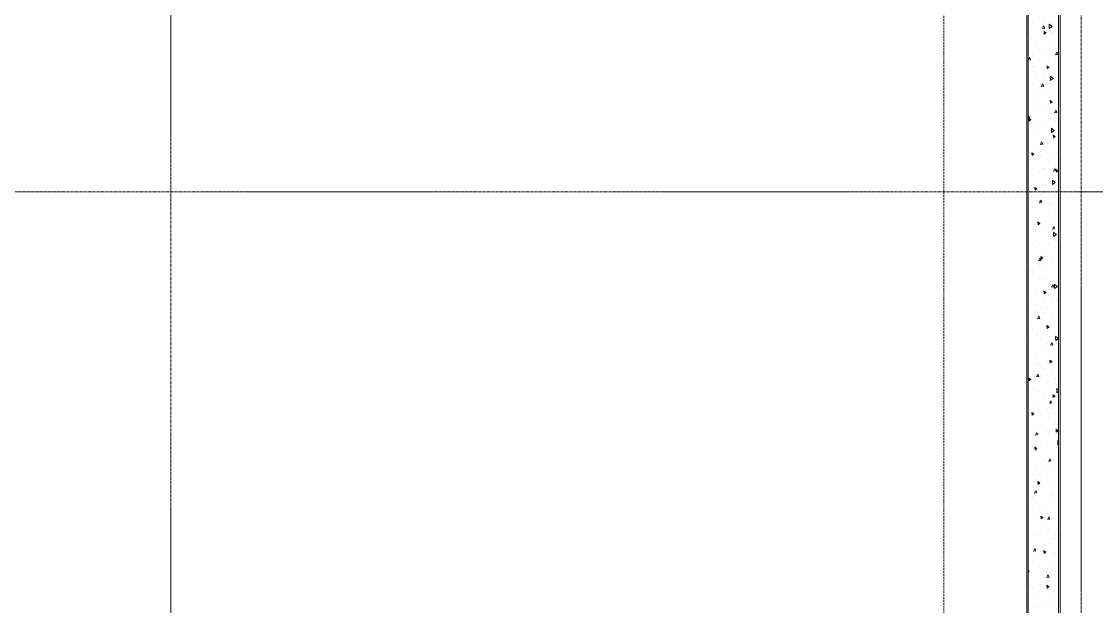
# Model space of a CAD drawing. Header units: millimetres. Extents: x 470010 to 1231400, y -134005 to 421770.
# Drawn here: x 845140 to 852223, y 139180 to 143036 of the extents above; entities that cross this region are included whole.
import ezdxf
from ezdxf.enums import TextEntityAlignment as Align

# ---------------------------------------------------------------- set-up
doc = ezdxf.new("R2010")
doc.units = ezdxf.units.MM
doc.linetypes.add('CENTER2', pattern=[28.575, 19.05, -3.175, 3.175, -3.175])
doc.linetypes.add('DASHED', pattern=[19.05, 12.7, -6.35])
doc.layers.get('Defpoints').update_dxf_attribs({"color": 140})
doc.layers.add('АР_Делит', color=120, linetype='Continuous', lineweight=0, plot=False)
for name, color, linetype, lineweight in [('АР_Стены ПЕНОблок', 52, 'Continuous', 20), ('АР_Тонкая', 254, 'Continuous', 5), ('АР_Штриховка', 8, 'Continuous', 0)]:
    doc.layers.add(name, color=color, linetype=linetype, lineweight=lineweight)
doc.layers.add('РД_Оси_100', color=7, linetype='Continuous', lineweight=0, true_color=0x525252)
doc.styles.add('style1', font='ARIALN.TTF')

# ---------------------------------------------------------------- blocks, each defined once
blk = doc.blocks.new('СОШ_2200_АР_ОСИ_М100_28.05.24')
at = {"layer": 'АР_Делит', "color": 251, "linetype": 'DASHED', "true_color": 0x636466}
blk.add_lwpolyline([(114955, 135155), (114955, -355), (93595.036, -355), (93595.036, 13855), (94145, 13855), (94145, 68320), (66055, 68320), (66055, 13857.73), (83455, 13857.73), (83455, -355), (45245, -355), (45245, 13145), (44695, 13145), (44695, 26755), (45245, 26755), (45245, 68320), (20455, 68320), (20455, 26755), (27955, 26755), (27955, 13145), (-355, 13145), (-355, 100855)], dxfattribs=at)
at = {"layer": 'РД_Оси_100', "color": 251, "linetype": 'CENTER2', "true_color": 0x636466}
for p, q in [((39600, -6155), (39600, 139938.679)), ((71363.995, 19200), (33000, 19200))]:
    blk.add_line(p, q, dxfattribs=at)
blk.add_lwpolyline([(45530, 139938.679), (45600, 139538.679), (45600, -6163.457)], dxfattribs=at)
blk = doc.blocks.new('A$C9108343f')
at = {"layer": 'АР_Стены ПЕНОблок', "color": 18, "linetype": 'Continuous', "lineweight": 20, "true_color": 0x000000}
for p, q in [((186054.1, 244129.5), (186054.1, 236979.5)), ((186254.1, 236979.5), (186254.1, 244129.5))]:
    blk.add_line(p, q, dxfattribs=at)
at = {"layer": 'АР_Тонкая', "color": 18, "linetype": 'Continuous', "lineweight": 0, "true_color": 0x000000}
for p, q in [((186044.1, 244129.5), (186044.1, 236979.5)), ((186054.1, 236979.5), (186054.1, 244129.5)), ((186254.1, 244129.5), (186254.1, 236979.5)), ((186264.1, 236979.5), (186264.1, 244129.5))]:
    blk.add_line(p, q, dxfattribs=at)
at = {"layer": 'АР_Штриховка', "color": 18, "linetype": 'Continuous', "lineweight": 0, "true_color": 0x000000}
for p, q in [((186081, 243386), (186081, 243386)), ((186152.2, 243386), (186152.2, 243386)), ((186211.3, 243368.9), (186192.3, 243383.9)), ((186193, 243355.5), (186192.4, 243384.1)), ((186203.1, 243396.3), (186203.1, 243396.3)), ((186071, 243340.7), (186071, 243340.7)), ((186147.7, 243356.3), (186155.4, 243373.7)), ((186147.7, 243356.2), (186162.7, 243359.1)), ((186147.8, 243316.5), (186147.8, 243316.5)), ((186162.7, 243359.1), (186155.5, 243373.6)), ((186171.3, 243328.2), (186158, 243337.4)), ((186160.2, 243319.2), (186158.5, 243338.2)), ((186160.2, 243319.2), (186171.8, 243329)), ((186192.6, 243355.7), (186211.1, 243369.2)), ((186209.7, 243330.3), (186209.7, 243330.3)), ((186209.8, 243324), (186209.8, 243324)), ((186073, 243283.7), (186073, 243283.7)), ((186104.6, 243267.9), (186104.6, 243267.9)), ((186109.8, 243238.4), (186109.8, 243238.4)), ((186226.6, 243278.2), (186226.6, 243278.2)), ((186054.7, 243147.5), (186062.5, 243164.9)), ((186069.7, 243150.3), (186062.5, 243164.8)), ((186130.6, 243221.8), (186130.6, 243221.8)), ((186170.7, 243226.1), (186170.7, 243226.1)), ((186203.3, 243189.5), (186203.3, 243189.5)), ((186234.2, 243182.4), (186242, 243199.8)), ((186234.3, 243182.3), (186249.2, 243185.2)), ((186249.2, 243185.2), (186242, 243199.7)), ((186253.2, 243229.7), (186253.2, 243229.7)), ((186054.7, 243147.4), (186069.7, 243150.3)), ((186084, 243103.4), (186084, 243103.4)), ((186103.4, 243097.7), (186103.4, 243097.7)), ((186128.1, 243149.9), (186128.1, 243149.9)), ((186166.4, 243107), (186166.4, 243107)), ((186191.2, 243100.4), (186177.9, 243109.6)), ((186180.1, 243091.5), (186178.4, 243110.4)), ((186180.1, 243091.5), (186191.8, 243101.3)), ((186188.2, 243159.8), (186188.2, 243159.8)), ((186245.8, 243097.8), (186245.8, 243097.8)), ((186250.2, 243160.1), (186250.2, 243160.1)), ((186069.1, 243072.9), (186069.1, 243072.9)), ((186108.6, 243054.9), (186108.6, 243054.9)), ((186151.7, 243031.8), (186151.7, 243031.8)), ((186218.4, 243026), (186199.3, 243041.1)), ((186200.1, 243012.7), (186199.5, 243041.3)), ((186199.7, 243012.9), (186218.2, 243026.3)), ((186079.7, 242984.3), (186079.7, 242984.3)), ((186092.7, 242954.8), (186092.7, 242954.8)), ((186141.3, 242973.5), (186149, 242990.9)), ((186141.3, 242973.5), (186156.2, 242976.4)), ((186156.2, 242976.4), (186149, 242990.9)), ((186160.2, 242970.9), (186160.2, 242970.9)), ((186166.2, 242993), (186166.2, 242993)), ((186211.1, 242990), (186211.1, 242990)), ((186222.2, 242984.7), (186222.2, 242984.7)), ((186086.4, 242886.2), (186086.4, 242886.2)), ((186122.3, 242892.8), (186122.3, 242892.8)), ((186175.3, 242913.7), (186175.3, 242913.7)), ((186211.1, 242872.7), (186197.8, 242881.9)), ((186200, 242863.7), (186198.4, 242882.7)), ((186223.8, 242931), (186223.8, 242931)), ((186060.3, 242879.1), (186060.3, 242879.1)), ((186116.3, 242836.7), (186116.3, 242836.7)), ((186124.4, 242867.3), (186124.4, 242867.3)), ((186144, 242824.2), (186144, 242824.2)), ((186200, 242863.7), (186211.7, 242873.5)), ((186215.8, 242843.9), (186215.8, 242843.9)), ((186227.8, 242799.6), (186235.5, 242817)), ((186242.8, 242802.4), (186235.6, 242816.9)), ((186054.1, 242777.9), (186056, 242782.1)), ((186054.1, 242765.8), (186063.3, 242767.5)), ((186063.2, 242767.5), (186056, 242782)), ((186071, 242755.2), (186057.7, 242764.3)), ((186059.9, 242746.2), (186058.3, 242765.2)), ((186059.9, 242746.2), (186071.6, 242756)), ((186077.2, 242785.8), (186077.2, 242785.8)), ((186115.8, 242752.1), (186115.8, 242752.1)), ((186198.9, 242795.6), (186198.9, 242795.6)), ((186201.6, 242762.3), (186201.6, 242762.3)), ((186224.1, 242752.7), (186224.1, 242752.7)), ((186227.8, 242799.5), (186242.8, 242802.4)), ((186064.8, 242722), (186064.8, 242722)), ((186100.8, 242667.7), (186100.8, 242667.7)), ((186139.8, 242718.6), (186139.8, 242718.6)), ((186225.5, 242683.2), (186206.4, 242698.3)), ((186207.2, 242669.9), (186206.6, 242698.5)), ((186206.8, 242670), (186225.2, 242683.5)), ((186222.5, 242677.5), (186222.5, 242677.5)), ((186122.4, 242660), (186122.4, 242660)), ((186134.8, 242590.8), (186142.6, 242608.2)), ((186137.3, 242630), (186137.3, 242630)), ((186149.8, 242593.6), (186142.6, 242608.1)), ((186163.4, 242600.5), (186163.4, 242600.5)), ((186172.6, 242625.3), (186172.6, 242625.3)), ((186180, 242598.1), (186180, 242598.1)), ((186231.1, 242645), (186217.7, 242654.2)), ((186219.9, 242636), (186218.3, 242655)), ((186219.8, 242633.6), (186219.8, 242633.6)), ((186219.9, 242636), (186231.6, 242645.8)), ((186234.6, 242639.1), (186234.6, 242639.1)), ((186072.7, 242533.5), (186072.7, 242533.5)), ((186091, 242527.4), (186077.6, 242536.6)), ((186079.8, 242518.4), (186078.2, 242537.4)), ((186079.9, 242518.4), (186091.5, 242528.2)), ((186124.4, 242549.6), (186124.4, 242549.6)), ((186134.7, 242547.2), (186134.7, 242547.2)), ((186134.8, 242590.7), (186149.8, 242593.6)), ((186237.6, 242536.1), (186237.6, 242536.1)), ((186246.1, 242559.4), (186246.1, 242559.4)), ((186100.4, 242493.2), (186100.4, 242493.2)), ((186133, 242510.9), (186133, 242510.9)), ((186187, 242482.4), (186187, 242482.4)), ((186228.2, 242498.3), (186228.2, 242498.3)), ((186056.8, 242384.7), (186054.1, 242390.1)), ((186054.1, 242384.2), (186056.8, 242384.7)), ((186128.3, 242406.5), (186128.3, 242406.5)), ((186148, 242431.6), (186148, 242431.6)), ((186158, 242431.2), (186158, 242431.2)), ((186177.7, 242393.9), (186177.7, 242393.9)), ((186221.4, 242416.8), (186229.1, 242434.2)), ((186221.4, 242416.7), (186236.3, 242419.6)), ((186236.3, 242419.6), (186229.1, 242434.1)), ((186251, 242417.2), (186237.7, 242426.4)), ((186239.9, 242408.3), (186238.2, 242427.3)), ((186239.9, 242408.3), (186251.5, 242418.1)), ((186078.2, 242324.5), (186078.2, 242324.5)), ((186171.6, 242313.5), (186171.6, 242313.5)), ((186210.6, 242364.4), (186210.6, 242364.4)), ((186232.6, 242340.4), (186213.5, 242355.5)), ((186214.2, 242327.1), (186213.7, 242355.6)), ((186213.9, 242327.2), (186232.3, 242340.7)), ((186215.6, 242369.3), (186215.6, 242369.3)), ((186091, 242271.2), (186091, 242271.2)), ((186110.9, 242299.7), (186097.6, 242308.9)), ((186099.8, 242290.7), (186098.1, 242309.7)), ((186099.8, 242290.7), (186111.4, 242300.5)), ((186135.8, 242262.5), (186135.8, 242262.5)), ((186185.1, 242279.7), (186185.1, 242279.7)), ((186234.2, 242246.3), (186234.2, 242246.3)), ((186247.1, 242293.5), (186247.1, 242293.5)), ((186073.1, 242185.1), (186073.1, 242185.1)), ((186085.1, 242187.9), (186085.1, 242187.9)), ((186128.4, 242208), (186136.1, 242225.4)), ((186128.4, 242207.9), (186143.4, 242210.8)), ((186143.3, 242210.8), (186136.1, 242225.3)), ((186147.1, 242201.6), (186147.1, 242201.6)), ((186193.4, 242200.5), (186193.4, 242200.5)), ((186195.2, 242195.4), (186195.2, 242195.4)), ((186056.6, 242160.3), (186056.6, 242160.3)), ((186190.7, 242156.6), (186190.7, 242156.6)), ((186240.6, 242152.7), (186240.6, 242152.7)), ((186251, 242138.6), (186251, 242138.6)), ((186096.7, 242067), (186096.7, 242067)), ((186103.9, 242033.9), (186103.9, 242033.9)), ((186114.2, 242098.3), (186114.2, 242098.3)), ((186130.8, 242072), (186117.5, 242081.1)), ((186119.7, 242063), (186118, 242082)), ((186119.7, 242063), (186131.4, 242072.8)), ((186140.7, 242060.9), (186140.7, 242060.9)), ((186171.8, 242036.3), (186171.8, 242036.3)), ((186186.4, 242037.5), (186186.4, 242037.5)), ((186214.9, 242034), (186222.7, 242051.4)), ((186214.9, 242034), (186229.9, 242036.9)), ((186218.8, 242077.3), (186218.8, 242077.3)), ((186229.9, 242036.9), (186222.7, 242051.4)), ((186239.6, 241997.6), (186220.6, 242012.6)), ((186221.3, 241984.2), (186220.7, 242012.8)), ((186221, 241984.4), (186239.4, 241997.9)), ((186229.4, 241974.4), (186229.4, 241974.4)), ((186242.3, 241959.2), (186242.3, 241959.2)), ((186092.2, 241931.5), (186092.2, 241931.5)), ((186099.7, 241914.8), (186099.7, 241914.8)), ((186120.3, 241948.9), (186120.3, 241948.9)), ((186197.5, 241934.1), (186197.5, 241934.1)), ((186231.1, 241920.5), (186231.1, 241920.5)), ((186061.2, 241872), (186061.2, 241872)), ((186097.6, 241842.3), (186097.6, 241842.3)), ((186121.9, 241825.2), (186129.7, 241842.6)), ((186122, 241825.1), (186136.9, 241828)), ((186136.9, 241828), (186129.7, 241842.5)), ((186150.7, 241844.2), (186137.4, 241853.4)), ((186139.6, 241835.3), (186138, 241854.2)), ((186139.6, 241835.3), (186151.3, 241845)), ((186143.8, 241830.8), (186143.8, 241830.8)), ((186149.8, 241869.5), (186149.8, 241869.5)), ((186159.6, 241856), (186159.6, 241856)), ((186059.6, 241764.2), (186059.6, 241764.2)), ((186070, 241762.8), (186070, 241762.8)), ((186084.8, 241753.9), (186084.8, 241753.9)), ((186144.3, 241797.8), (186144.3, 241797.8)), ((186207.4, 241807.5), (186207.4, 241807.5)), ((186253.1, 241807.1), (186253.1, 241807.1)), ((186127.6, 241700.8), (186127.6, 241700.8)), ((186153.1, 241715.3), (186153.1, 241715.3)), ((186167.4, 241712.8), (186167.4, 241712.8)), ((186244.1, 241683.2), (186244.1, 241683.2)), ((186057.6, 241675.1), (186057.6, 241675.1)), ((186108.4, 241635.8), (186108.4, 241635.8)), ((186170.7, 241616.5), (186157.3, 241625.7)), ((186159.5, 241607.5), (186157.9, 241626.5)), ((186159.5, 241607.5), (186171.2, 241617.3)), ((186185.2, 241638.8), (186185.2, 241638.8)), ((186208.5, 241651.3), (186216.2, 241668.7)), ((186208.5, 241651.2), (186223.5, 241654.1)), ((186223.4, 241654.1), (186216.2, 241668.6)), ((186246.7, 241654.7), (186227.7, 241669.8)), ((186228.4, 241641.4), (186227.8, 241670)), ((186228.1, 241641.5), (186246.5, 241655)), ((186069.3, 241584.9), (186069.3, 241584.9)), ((186106, 241536.6), (186106, 241536.6)), ((186157.3, 241560.5), (186157.3, 241560.5)), ((186191, 241594.7), (186191, 241594.7)), ((186209.9, 241588.5), (186209.9, 241588.5)), ((186239.8, 241564.1), (186239.8, 241564.1)), ((186242.8, 241576.8), (186242.8, 241576.8)), ((186092.9, 241466.8), (186092.9, 241466.8)), ((186110, 241496.7), (186110, 241496.7)), ((186132, 241517.7), (186132, 241517.7)), ((186163.6, 241474.6), (186163.6, 241474.6)), ((186172, 241510.4), (186172, 241510.4)), ((186214.6, 241476.6), (186214.6, 241476.6)), ((186070.6, 241437.8), (186070.6, 241437.8)), ((186072.1, 241418.6), (186072.1, 241418.6)), ((186115.5, 241442.4), (186123.2, 241459.8)), ((186115.5, 241442.3), (186130.5, 241445.3)), ((186130.5, 241445.2), (186123.2, 241459.7)), ((186153, 241441.4), (186153, 241441.4)), ((186155.5, 241399.6), (186155.5, 241399.6)), ((186190.6, 241388.8), (186177.3, 241398)), ((186179.5, 241379.8), (186177.8, 241398.8)), ((186221.2, 241412.6), (186221.2, 241412.6)), ((186084, 241369.8), (186084, 241369.8)), ((186116.5, 241348.7), (186116.5, 241348.7)), ((186165.6, 241369.6), (186165.6, 241369.6)), ((186179.5, 241379.8), (186191.1, 241389.6)), ((186197.7, 241324.4), (186197.7, 241324.4)), ((186253.8, 241311.9), (186234.8, 241327)), ((186235.5, 241298.6), (186234.9, 241327.2)), ((186238.2, 241358.5), (186238.2, 241358.5)), ((186065.7, 241277.8), (186065.7, 241277.8)), ((186066.3, 241318.6), (186066.3, 241318.6)), ((186141.6, 241307.8), (186141.6, 241307.8)), ((186179.1, 241281.5), (186179.1, 241281.5)), ((186202, 241268.5), (186209.8, 241285.9)), ((186202.1, 241268.4), (186217, 241271.3)), ((186217, 241271.3), (186209.8, 241285.8)), ((186235.1, 241298.7), (186253.6, 241312.2)), ((186061.8, 241201), (186061.8, 241201)), ((186110.9, 241201.7), (186110.9, 241201.7)), ((186140.1, 241230.6), (186140.1, 241230.6)), ((186199.2, 241245.8), (186199.2, 241245.8)), ((186222.4, 241242.9), (186222.4, 241242.9)), ((186119.4, 241139.1), (186119.4, 241139.1)), ((186122.5, 241151.1), (186122.5, 241151.1)), ((186163.7, 241112.6), (186163.7, 241112.6)), ((186184.4, 241164.8), (186184.4, 241164.8)), ((186210.5, 241161), (186197.2, 241170.2)), ((186199.4, 241152.1), (186197.7, 241171)), ((186199.4, 241152.1), (186211.1, 241161.9)), ((186202.7, 241163.4), (186202.7, 241163.4)), ((186070.4, 241043.5), (186057.1, 241052.7)), ((186059.3, 241034.5), (186057.6, 241053.5)), ((186059.3, 241034.5), (186071, 241044.3)), ((186084.5, 241073), (186084.5, 241073)), ((186109.1, 241059.6), (186116.8, 241077)), ((186109.1, 241059.6), (186124, 241062.5)), ((186124, 241062.5), (186116.8, 241077)), ((186177, 241077.1), (186177, 241077.1)), ((186210.7, 241087.1), (186210.7, 241087.1)), ((186226.3, 241045.3), (186226.3, 241045.3)), ((186065.2, 240984.2), (186065.2, 240984.2)), ((186097.8, 240974.9), (186097.8, 240974.9)), ((186178, 241024), (186178, 241024)), ((186187.3, 240994.5), (186187.3, 240994.5)), ((186206.4, 240967.9), (186206.4, 240967.9)), ((186234.6, 241015.1), (186234.6, 241015.1)), ((186254.1, 240974.4), (186241.9, 240984.2)), ((186242.6, 240955.8), (186242, 240984.3)), ((186078.1, 240932.2), (186078.1, 240932.2)), ((186123.9, 240964.3), (186123.9, 240964.3)), ((186155.4, 240912.9), (186155.4, 240912.9)), ((186195.6, 240885.7), (186203.3, 240903.1)), ((186210.6, 240888.5), (186203.3, 240903)), ((186230.4, 240933.3), (186217.1, 240942.5)), ((186219.3, 240924.3), (186217.6, 240943.3)), ((186219.3, 240924.3), (186231, 240934.1)), ((186234.8, 240897.3), (186234.8, 240897.3)), ((186242.2, 240955.9), (186254.1, 240964.6)), ((186249.9, 240927.3), (186249.9, 240927.3)), ((186079.2, 240806.8), (186077.6, 240825.8)), ((186088.8, 240866.1), (186088.8, 240866.1)), ((186119.6, 240845.2), (186119.6, 240845.2)), ((186195.6, 240885.6), (186210.6, 240888.5)), ((186210.9, 240876.4), (186210.9, 240876.4)), ((186213, 240850.9), (186213, 240850.9)), ((186251.1, 240851), (186251.1, 240851)), ((186075.9, 240808), (186075.9, 240808)), ((186090.3, 240815.8), (186077, 240824.9)), ((186079.2, 240806.8), (186090.9, 240816.6)), ((186134.9, 240805.5), (186134.9, 240805.5)), ((186196.9, 240819.2), (186196.9, 240819.2)), ((186234.5, 240758.3), (186234.5, 240758.3)), ((186097, 240727.4), (186097, 240727.4)), ((186102.6, 240676.9), (186110.4, 240694.3)), ((186117.6, 240679.7), (186110.4, 240694.2)), ((186112.4, 240748), (186112.4, 240748)), ((186133.5, 240746.1), (186133.5, 240746.1)), ((186164.3, 240728.2), (186164.3, 240728.2)), ((186191.1, 240684.1), (186191.1, 240684.1)), ((186250.4, 240705.6), (186237, 240714.8)), ((186239.2, 240696.6), (186237.6, 240715.6)), ((186239.2, 240696.6), (186250.9, 240706.4)), ((186102.6, 240676.8), (186117.6, 240679.7)), ((186136, 240629.9), (186136, 240629.9)), ((186190.5, 240678.4), (186190.5, 240678.4)), ((186248.7, 240622.1), (186248.7, 240622.1)), ((186254.1, 240637.2), (186248.9, 240641.3)), ((186249.7, 240612.9), (186249.1, 240641.5)), ((186249.3, 240613.1), (186254.1, 240616.6)), ((186076.9, 240553), (186076.9, 240553)), ((186077.6, 240605.5), (186077.6, 240605.5)), ((186090.5, 240586.6), (186090.5, 240586.6)), ((186110.3, 240588), (186096.9, 240597.2)), ((186099.1, 240579.1), (186097.5, 240598)), ((186099.1, 240579), (186110.8, 240588.8)), ((186111.2, 240577.3), (186111.2, 240577.3)), ((186247.3, 240551.7), (186247.3, 240551.7)), ((186159.5, 240511.8), (186159.5, 240511.8)), ((186168.8, 240515.4), (186168.8, 240515.4)), ((186177.3, 240490.9), (186177.3, 240490.9)), ((186189.2, 240502.9), (186196.9, 240520.3)), ((186189.2, 240502.8), (186204.1, 240505.8)), ((186204.1, 240505.7), (186196.9, 240520.2)), ((186209.3, 240473.6), (186209.3, 240473.6)), ((186089.6, 240413.1), (186089.6, 240413.1)), ((186100.5, 240434.9), (186100.5, 240434.9)), ((186147.3, 240459.9), (186147.3, 240459.9)), ((186226.5, 240453.4), (186226.5, 240453.4)), ((186061.4, 240384), (186061.4, 240384)), ((186090.5, 240368.2), (186090.5, 240368.2)), ((186109.4, 240381.8), (186109.4, 240381.8)), ((186130.2, 240360.3), (186116.9, 240369.5)), ((186119.1, 240351.3), (186117.4, 240370.3)), ((186119.1, 240351.3), (186130.7, 240361.1)), ((186147.2, 240351.2), (186147.2, 240351.2)), ((186173, 240371.8), (186173, 240371.8)), ((186183.1, 240393.8), (186183.1, 240393.8)), ((186202.9, 240332.8), (186202.9, 240332.8)), ((186085, 240265.9), (186085, 240265.9)), ((186096.2, 240294.1), (186103.9, 240311.5)), ((186096.2, 240294), (186111.2, 240296.9)), ((186111.1, 240296.9), (186103.9, 240311.4)), ((186124.1, 240316.8), (186124.1, 240316.8)), ((186204.8, 240289.2), (186204.8, 240289.2)), ((186206.7, 240275.7), (186206.7, 240275.7)), ((186067.7, 240246.3), (186067.7, 240246.3)), ((186086.3, 240249.1), (186086.3, 240249.1)), ((186103, 240241), (186103, 240241)), ((186147.7, 240198.7), (186147.7, 240198.7)), ((186217.7, 240254.8), (186217.7, 240254.8)), ((186108.6, 240147.8), (186108.6, 240147.8)), ((186125.3, 240184.3), (186125.3, 240184.3)), ((186130.9, 240132.1), (186130.9, 240132.1)), ((186150.1, 240132.6), (186136.8, 240141.8)), ((186139, 240123.6), (186137.3, 240142.6)), ((186139, 240123.6), (186150.7, 240133.4)), ((186182.7, 240120.1), (186190.5, 240137.5)), ((186182.7, 240120.1), (186197.7, 240123)), ((186182.9, 240122.4), (186182.9, 240122.4)), ((186197.7, 240123), (186190.5, 240137.5)), ((186221.8, 240128), (186221.8, 240128)), ((186230.3, 240157.6), (186230.3, 240157.6)), ((186159.8, 240114.2), (186159.8, 240114.2)), ((186171.3, 240080.6), (186171.3, 240080.6)), ((186240.5, 240060.4), (186240.5, 240060.4)), ((186059.8, 240022.4), (186059.8, 240022.4)), ((186103.1, 240015.6), (186103.1, 240015.6)), ((186121.8, 240036.2), (186121.8, 240036.2)), ((186132.2, 240029.7), (186132.2, 240029.7)), ((186215.3, 239987.2), (186215.3, 239987.2)), ((186230.7, 240017.5), (186230.7, 240017.5)), ((186253.9, 240039.5), (186253.9, 240039.5)), ((186089.7, 239911.3), (186097.5, 239928.7)), ((186089.8, 239911.2), (186104.7, 239914.1)), ((186104.7, 239914.1), (186097.5, 239928.6)), ((186155.8, 239911.6), (186155.8, 239911.6)), ((186170, 239904.8), (186156.7, 239914)), ((186158.9, 239895.9), (186157.3, 239914.8)), ((186158.9, 239895.9), (186170.6, 239905.7)), ((186160.7, 239953.6), (186160.7, 239953.6)), ((186194.8, 239962.5), (186194.8, 239962.5)), ((186081.4, 239851.4), (186081.4, 239851.4)), ((186115.4, 239895.4), (186115.4, 239895.4)), ((186143.9, 239894.8), (186143.9, 239894.8)), ((186218.3, 239891.7), (186218.3, 239891.7)), ((186218.4, 239844.4), (186218.4, 239844.4)), ((186226.4, 239898.4), (186226.4, 239898.4)), ((186060.7, 239778.6), (186054.1, 239783.9)), ((186054.1, 239774.3), (186060.5, 239779)), ((186057.2, 239772.1), (186057.2, 239772.1)), ((186057.3, 239783.3), (186057.3, 239783.3)), ((186139, 239789.4), (186139, 239789.4)), ((186139.6, 239775.7), (186139.6, 239775.7)), ((186172.2, 239768.6), (186172.2, 239768.6)), ((186179.4, 239793.5), (186179.4, 239793.5)), ((186234.2, 239782.4), (186234.2, 239782.4)), ((186176.3, 239737.4), (186184, 239754.8)), ((186176.3, 239737.3), (186191.3, 239740.2)), ((186191.2, 239740.2), (186184, 239754.7)), ((186196.6, 239727.5), (186196.6, 239727.5)), ((186242, 239726.3), (186242, 239726.3)), ((186059.5, 239684.6), (186059.5, 239684.6)), ((186072.3, 239676.8), (186072.3, 239676.8)), ((186080.9, 239665.2), (186080.9, 239665.2)), ((186117.1, 239622.6), (186117.1, 239622.6)), ((186134.3, 239690.6), (186134.3, 239690.6)), ((186190, 239677.1), (186176.6, 239686.3)), ((186178.8, 239668.1), (186177.2, 239687.1)), ((186178.8, 239668.1), (186190.5, 239677.9)), ((186184.3, 239658.7), (186184.3, 239658.7)), ((186203, 239675.5), (186203, 239675.5)), ((186227.8, 239641.6), (186227.8, 239641.6)), ((186174.7, 239560.6), (186174.7, 239560.6)), ((186226.6, 239557.4), (186226.6, 239557.4)), ((186104.5, 239547.1), (186104.5, 239547.1)), ((186127.8, 239549.8), (186127.8, 239549.8))]:
    blk.add_line(p, q, dxfattribs=at)
at = {"layer": 'РД_Оси_100'}
blk.add_blockref('СОШ_2200_АР_ОСИ_М100_28.05.24', (140804.1, 223079.5), dxfattribs=at)
at = {"layer": 'Defpoints', "color": 18, "true_color": 0x000000, "style": 'style1'}
for p in [(143949.3, 316089.1), (143975, 281639.5), (143890.4, 273244.7), (143840, 264276.8), (143967.8, 254892.4), (12252, 104178.1), (12382.6, 96023.1)]:
    blk.add_attdef('АР-ПОМЕЩЕНИЕ:НАИМЕНОВАНИЕ', text='', height=100, dxfattribs=at).set_placement(p, align=Align.MIDDLE)
at = {"layer": 'Defpoints', "color": 18, "true_color": 0x000000, "style": 'style1', "flags": 8}
for p in [(143951.3, 279099.1), (143848.3, 269251.1), (143875.3, 260094.2), (144049.7, 250824.7), (163419.3, 238153.4), (155897.5, 237966), (183037.2, 237966), (143342.9, 237876.2)]:
    blk.add_attdef('АР-ПОМЕЩЕНИЕ:НАИМЕНОВАНИЕ', text='', height=100, dxfattribs=at).set_placement(p, align=Align.MIDDLE)

msp = doc.modelspace()

# ---------------------------------------------------------------- linework, layer by layer
at = {"layer": 'АР_Стены ПЕНОблок', "color": 18, "linetype": 'Continuous', "lineweight": 20, "true_color": 0x000000}
for p, q in [((851772.743, 143763.251), (851772.743, 136613.251)), ((851972.743, 136613.251), (851972.743, 143763.251))]:
    msp.add_line(p, q, dxfattribs=at)
at = {"layer": 'АР_Тонкая', "color": 18, "linetype": 'Continuous', "lineweight": 0, "true_color": 0x000000}
for p, q in [((851762.743, 143763.251), (851762.743, 136613.251)), ((851772.743, 136613.251), (851772.743, 143763.251)), ((851972.743, 143763.251), (851972.743, 136613.251)), ((851982.743, 136613.251), (851982.743, 143763.251))]:
    msp.add_line(p, q, dxfattribs=at)
at = {"layer": 'АР_Штриховка', "color": 18, "linetype": 'Continuous', "lineweight": 0, "true_color": 0x000000}
for p, q in [((851929.906, 143002.625), (851910.865, 143017.697)), ((851911.596, 142989.306), (851911.005, 143017.875)), ((851866.304, 142990.064), (851874.052, 143007.467)), ((851866.332, 142989.99), (851881.292, 142992.898)), ((851881.274, 142992.891), (851874.063, 143007.386)), ((851889.902, 142961.927), (851876.568, 142971.108)), ((851878.779, 142952.951), (851877.119, 142971.928)), ((851878.786, 142952.942), (851890.461, 142962.738)), ((851911.229, 142989.438), (851929.68, 143002.934)), ((851773.324, 142781.227), (851781.072, 142798.63)), ((851788.294, 142784.054), (851781.083, 142798.549)), ((851952.844, 142816.122), (851960.592, 142833.525)), ((851952.871, 142816.049), (851967.831, 142818.956)), ((851967.814, 142818.949), (851960.603, 142833.445)), ((851773.351, 142781.153), (851788.311, 142784.061)), ((851909.826, 142734.197), (851896.491, 142743.378)), ((851898.703, 142725.221), (851897.043, 142744.198)), ((851898.71, 142725.212), (851910.385, 142735.008)), ((851936.993, 142659.798), (851917.951, 142674.871)), ((851918.682, 142646.479), (851918.092, 142675.048)), ((851918.316, 142646.611), (851936.767, 142660.107)), ((851859.864, 142607.286), (851867.612, 142624.689)), ((851859.891, 142607.212), (851874.851, 142610.12)), ((851874.834, 142610.113), (851867.623, 142624.608)), ((851929.75, 142506.467), (851916.415, 142515.648)), ((851918.627, 142497.491), (851916.966, 142516.468)), ((851918.634, 142497.482), (851930.308, 142507.278)), ((851946.404, 142433.345), (851954.152, 142450.748)), ((851961.374, 142436.172), (851954.163, 142450.667)), ((851772.743, 142411.609), (851774.632, 142415.852)), ((851772.743, 142399.509), (851781.871, 142401.284)), ((851781.854, 142401.277), (851774.643, 142415.772)), ((851789.656, 142388.914), (851776.321, 142398.095)), ((851778.532, 142379.937), (851776.872, 142398.915)), ((851778.539, 142379.929), (851790.214, 142389.725)), ((851946.431, 142433.271), (851961.391, 142436.179)), ((851944.079, 142316.971), (851925.038, 142332.044)), ((851925.769, 142303.653), (851925.179, 142332.221)), ((851925.402, 142303.784), (851943.853, 142317.28)), ((851853.424, 142224.508), (851861.172, 142241.911)), ((851868.394, 142227.336), (851861.183, 142241.831)), ((851949.674, 142278.737), (851936.339, 142287.918)), ((851938.55, 142269.761), (851936.89, 142288.738)), ((851938.558, 142269.752), (851950.232, 142279.548)), ((851809.579, 142161.184), (851796.245, 142170.365)), ((851798.456, 142152.207), (851796.795, 142171.185)), ((851798.463, 142152.199), (851810.138, 142161.995)), ((851853.451, 142224.435), (851868.411, 142227.343)), ((851775.414, 142018.499), (851772.743, 142023.869)), ((851772.743, 142017.984), (851775.431, 142018.506)), ((851939.964, 142050.567), (851947.712, 142067.97)), ((851939.991, 142050.493), (851954.951, 142053.401)), ((851954.934, 142053.394), (851947.722, 142067.889)), ((851969.598, 142051.007), (851956.263, 142060.188)), ((851958.474, 142042.03), (851956.814, 142061.008)), ((851958.481, 142042.022), (851970.156, 142051.818)), ((851951.166, 141974.144), (851932.125, 141989.217)), ((851932.856, 141960.826), (851932.265, 141989.395)), ((851932.489, 141960.957), (851950.94, 141974.454)), ((851829.503, 141933.454), (851816.168, 141942.635)), ((851818.38, 141924.477), (851816.719, 141943.455)), ((851818.387, 141924.469), (851830.061, 141934.265)), ((851846.984, 141841.73), (851854.732, 141859.133)), ((851847.011, 141841.657), (851861.971, 141844.565)), ((851861.954, 141844.558), (851854.742, 141859.053)), ((851849.427, 141705.724), (851836.092, 141714.905)), ((851838.303, 141696.747), (851836.643, 141715.725)), ((851838.311, 141696.738), (851849.985, 141706.535)), ((851933.524, 141667.789), (851941.272, 141685.192)), ((851933.551, 141667.716), (851948.511, 141670.624)), ((851948.494, 141670.617), (851941.282, 141685.112)), ((851958.253, 141631.318), (851939.211, 141646.39)), ((851939.942, 141617.999), (851939.352, 141646.568)), ((851939.576, 141618.131), (851958.027, 141631.627)), ((851840.544, 141458.952), (851848.292, 141476.355)), ((851840.571, 141458.88), (851855.531, 141461.788)), ((851855.514, 141461.78), (851848.302, 141476.276)), ((851869.351, 141477.993), (851856.016, 141487.175)), ((851858.227, 141469.017), (851856.567, 141487.994)), ((851858.234, 141469.008), (851869.909, 141478.804)), ((851889.275, 141250.263), (851875.94, 141259.445)), ((851878.151, 141241.287), (851876.491, 141260.264)), ((851878.158, 141241.278), (851889.833, 141251.074)), ((851927.084, 141285.011), (851934.832, 141302.414)), ((851927.111, 141284.938), (851942.071, 141287.846)), ((851942.054, 141287.839), (851934.842, 141302.334)), ((851965.339, 141288.491), (851946.298, 141303.564)), ((851947.029, 141275.172), (851946.438, 141303.741)), ((851946.662, 141275.304), (851965.113, 141288.8)), ((851834.104, 141076.175), (851841.852, 141093.578)), ((851834.131, 141076.102), (851849.091, 141079.01)), ((851849.074, 141079.003), (851841.862, 141093.498)), ((851909.198, 141022.533), (851895.864, 141031.715)), ((851898.075, 141013.557), (851896.414, 141032.534)), ((851898.082, 141013.548), (851909.757, 141023.344)), ((851972.426, 140945.664), (851953.385, 140960.737)), ((851954.116, 140932.345), (851953.525, 140960.914)), ((851920.644, 140902.233), (851928.392, 140919.636)), ((851920.671, 140902.161), (851935.631, 140905.069)), ((851935.614, 140905.062), (851928.402, 140919.557)), ((851953.749, 140932.477), (851972.2, 140945.973)), ((851929.122, 140794.803), (851915.787, 140803.985)), ((851917.999, 140785.827), (851916.338, 140804.804)), ((851918.006, 140785.818), (851929.68, 140795.614)), ((851789.028, 140677.25), (851775.693, 140686.432)), ((851777.904, 140668.273), (851776.244, 140687.251)), ((851777.911, 140668.265), (851789.586, 140678.061)), ((851827.664, 140693.397), (851835.412, 140710.8)), ((851827.691, 140693.325), (851842.651, 140696.232)), ((851842.634, 140696.225), (851835.422, 140710.72)), ((851972.743, 140608.196), (851960.471, 140617.91)), ((851961.202, 140589.519), (851960.612, 140618.088)), ((851914.204, 140519.455), (851921.952, 140536.858)), ((851929.174, 140522.284), (851921.962, 140536.779)), ((851949.046, 140567.073), (851935.711, 140576.254)), ((851937.922, 140558.096), (851936.262, 140577.074)), ((851937.93, 140558.088), (851949.604, 140567.884)), ((851960.836, 140589.65), (851972.743, 140598.36)), ((851808.952, 140449.52), (851795.617, 140458.702)), ((851797.828, 140440.543), (851796.167, 140459.521)), ((851914.231, 140519.383), (851929.191, 140522.291)), ((851797.835, 140440.535), (851809.509, 140450.331)), ((851821.224, 140310.619), (851828.972, 140328.022)), ((851836.193, 140313.448), (851828.982, 140327.943)), ((851968.97, 140339.343), (851955.635, 140348.524)), ((851957.846, 140330.366), (851956.186, 140349.344)), ((851957.853, 140330.358), (851969.528, 140340.154)), ((851821.251, 140310.547), (851836.211, 140313.455)), ((851972.743, 140270.979), (851967.558, 140275.083)), ((851968.289, 140246.692), (851967.698, 140275.261)), ((851967.922, 140246.824), (851972.743, 140250.35)), ((851828.876, 140221.79), (851815.541, 140230.971)), ((851817.752, 140212.813), (851816.091, 140231.79)), ((851817.759, 140212.804), (851829.433, 140222.601)), ((851907.764, 140136.677), (851915.512, 140154.081)), ((851907.791, 140136.606), (851922.751, 140139.514)), ((851922.733, 140139.507), (851915.522, 140154.002)), ((851848.799, 139994.06), (851835.464, 140003.241)), ((851837.675, 139985.083), (851836.015, 140004.06)), ((851837.683, 139985.074), (851849.357, 139994.87)), ((851814.784, 139927.841), (851822.532, 139945.244)), ((851814.811, 139927.769), (851829.771, 139930.677)), ((851829.753, 139930.67), (851822.542, 139945.165)), ((851868.723, 139766.33), (851855.388, 139775.511)), ((851857.599, 139757.353), (851855.939, 139776.33)), ((851857.606, 139757.344), (851869.281, 139767.14)), ((851901.324, 139753.9), (851909.072, 139771.303)), ((851901.35, 139753.828), (851916.31, 139756.736)), ((851916.293, 139756.729), (851909.082, 139771.224)), ((851808.344, 139545.063), (851816.092, 139562.466)), ((851808.37, 139544.992), (851823.33, 139547.9)), ((851823.313, 139547.893), (851816.102, 139562.388)), ((851888.647, 139538.6), (851875.312, 139547.781)), ((851877.523, 139529.623), (851875.863, 139548.6)), ((851877.53, 139529.614), (851889.205, 139539.41)), ((851779.362, 139412.404), (851772.743, 139417.644)), ((851772.743, 139408.036), (851779.136, 139412.713)), ((851894.884, 139371.122), (851902.632, 139388.525)), ((851894.91, 139371.051), (851909.87, 139373.959)), ((851909.853, 139373.952), (851902.641, 139388.447)), ((851908.571, 139310.87), (851895.236, 139320.051)), ((851897.447, 139301.893), (851895.786, 139320.87)), ((851897.454, 139301.884), (851909.128, 139311.68))]:
    msp.add_line(p, q, dxfattribs=at)

# ---------------------------------------------------------------- block references
msp.add_blockref('A$C9108343f', (665718.612, -100366.242))
at = {"layer": 'РД_Оси_100'}
msp.add_blockref('СОШ_2200_АР_ОСИ_М100_28.05.24', (806522.706, 122713.251), dxfattribs=at)

doc.saveas('drawing.dxf')
